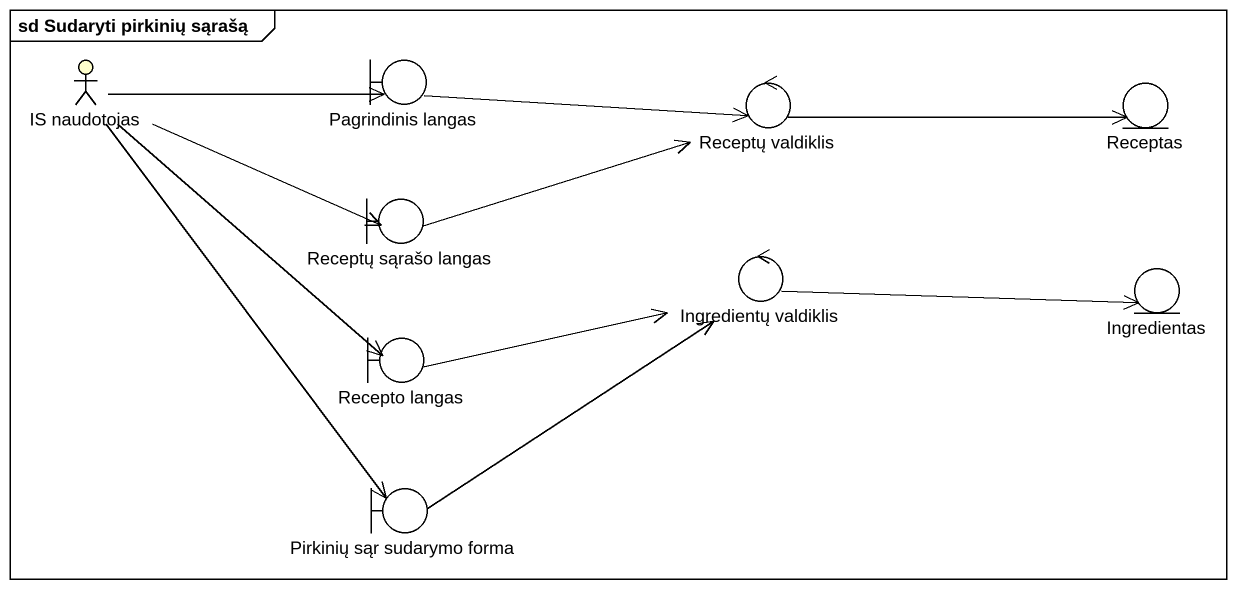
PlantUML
@startuml
mainframe sd Sudaryti pirkinių sąrašą
actor "IS naudotojas" as IS_naudotojas #FFFFCC
boundary "Pagrindinis langas" as Pagrindinis_langas
control "Receptų valdiklis" as Receptų_valdiklis
entity Receptas
boundary "Receptų sąrašo langas" as Receptų_sąrašo_langas
control "Ingredientų valdiklis" as Ingredientų_valdiklis
entity Ingredientas
boundary "Recepto langas" as Recepto_langas
boundary "Pirkinių sąr sudarymo forma" as Pirkinių_sąr_sudarymo_forma
IS_naudotojas -right-> Pagrindinis_langas
IS_naudotojas -right-> Receptų_sąrašo_langas
IS_naudotojas --> Recepto_langas
IS_naudotojas --> Pirkinių_sąr_sudarymo_forma
Pagrindinis_langas -right-> Receptų_valdiklis
Receptų_valdiklis -right-> Receptas
Receptų_sąrašo_langas -right-> Receptų_valdiklis
Ingredientų_valdiklis -right-> Ingredientas
Recepto_langas -right-> Ingredientų_valdiklis
Pirkinių_sąr_sudarymo_forma -up-> Ingredientų_valdiklis
@enduml
